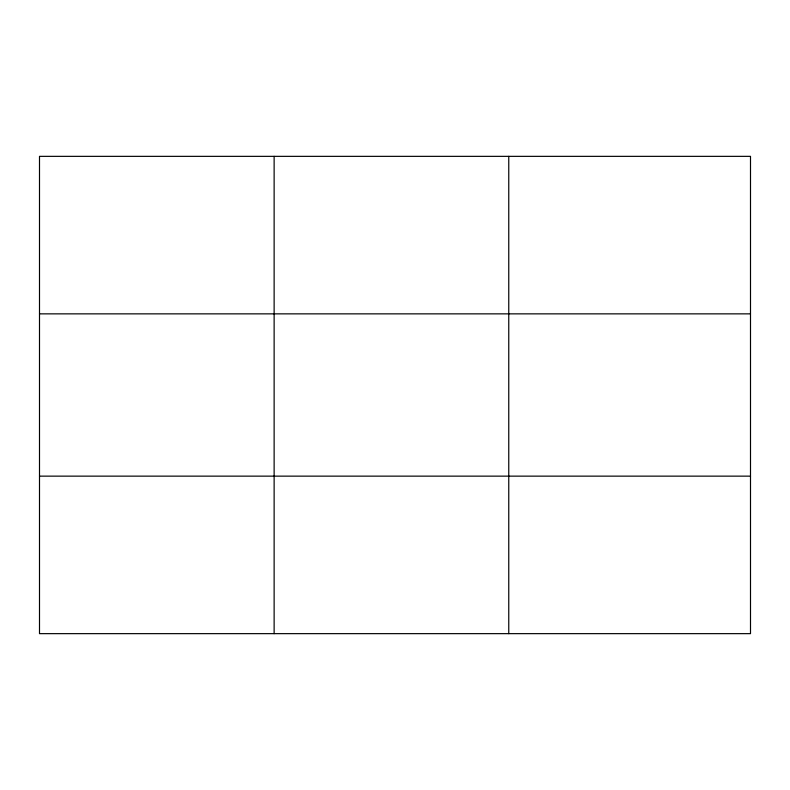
<?xml version="1.0" encoding="UTF-8"?>
<svg xmlns="http://www.w3.org/2000/svg" width="790" height="790" viewBox="0 0 790 790"><rect width="100%" height="100%" fill="white"/><g stroke="black" fill="none" stroke-linecap="round" stroke-linejoin="round"><path stroke-width="1.19" d="M274.13 633.649L274.13 156.351M508.76 633.649L508.76 156.351M750.5 476.143L750.5 633.649L39.5 633.649L39.5 156.351L750.5 156.351L750.5 476.143L39.5 476.143M39.5 313.857L750.5 313.857"/></g></svg>
